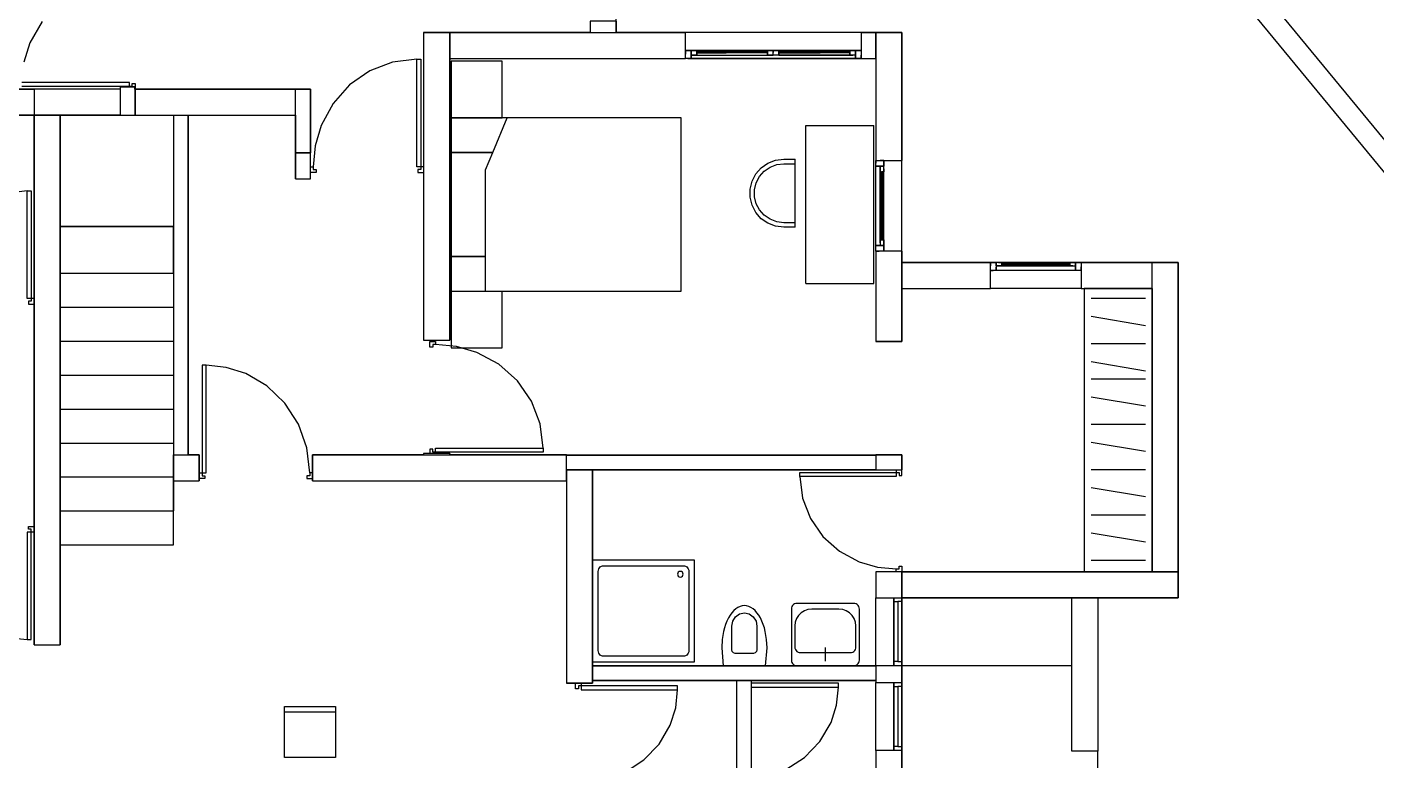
# Model space of a CAD drawing. Header units: metres. Extents: x -104 to 713, y -387 to 65.
# Drawn here: x 247.8 to 486.1, y -222.4 to -92.9 of the extents above; entities that cross this region are included whole.
import ezdxf

# ---------------------------------------------------------------- set-up
doc = ezdxf.new("R2010")
doc.units = ezdxf.units.M

msp = doc.modelspace()

# ---------------------------------------------------------------- linework, layer by layer
for p, q in [((340.68, 65.33), (712.67, -386.63)), ((708.01, -386.63), (336.9, 64.26)), ((351.8, -93.92), (351.8, -22.51)), ((250.47, -91.97), (248.29, -95.72)), ((347.2, -91.92), (347.2, -93.92)), ((351.8, -91.92), (351.8, -93.92)), ((317.8, -93.92), (322.4, -93.92)), ((317.8, -93.92), (317.8, -148.26)), ((322.4, -93.92), (322.4, -148.26)), ((322.4, -93.92), (364.02, -93.92)), ((322.4, -98.52), (322.4, -93.92)), ((347.2, -93.92), (351.8, -93.92)), ((395.02, -93.92), (364.02, -93.92)), ((364.02, -98.52), (364.02, -93.92)), ((395.02, -93.92), (397.62, -93.92)), ((395.02, -93.92), (395.02, -98.52)), ((397.62, -93.92), (397.62, -93.92)), ((397.62, -98.52), (397.62, -93.92)), ((397.62, -93.92), (402.22, -93.92)), ((397.62, -93.92), (397.62, -116.52)), ((402.22, -93.92), (402.22, -93.92)), ((402.22, -134.52), (402.22, -93.92)), ((402.22, -93.92), (402.22, -116.52)), ((248.29, -95.72), (247.21, -99.15)), ((364.02, -97.12), (365.02, -97.12)), ((395.02, -97.12), (364.02, -97.12)), ((364.02, -98.52), (364.02, -97.12)), ((364.02, -97.12), (364.46, -97.12)), ((364.02, -97.12), (364.02, -97.72)), ((365.02, -97.12), (364.46, -97.12)), ((365.02, -97.12), (366.02, -97.12)), ((379.52, -97.12), (365.02, -97.12)), ((365.02, -97.92), (365.02, -97.12)), ((365.02, -97.92), (365.02, -97.12)), ((365.02, -98.52), (365.02, -97.12)), ((365.02, -97.12), (394.02, -97.12)), ((365.46, -97.12), (365.02, -97.12)), ((365.02, -97.12), (365.02, -97.46)), ((365.02, -97.12), (365.02, -97.93)), ((365.02, -97.92), (365.02, -97.46)), ((366.02, -97.12), (365.46, -97.12)), ((366.02, -97.12), (366.02, -97.92)), ((366.02, -97.92), (366.02, -97.12)), ((366.02, -97.12), (378.52, -97.12)), ((366.02, -97.12), (366.02, -97.59)), ((366.02, -97.32), (366.02, -97.52)), ((366.02, -97.32), (366.02, -97.52)), ((366.02, -97.32), (378.52, -97.32)), ((366.02, -97.32), (378.52, -97.32)), ((366.02, -97.32), (366.02, -97.41)), ((366.02, -97.32), (373.32, -97.32)), ((366.02, -97.52), (366.02, -97.41)), ((378.52, -97.52), (366.02, -97.52)), ((378.52, -97.52), (366.02, -97.52)), ((366.02, -97.52), (371.22, -97.52)), ((366.02, -97.92), (366.02, -97.59)), ((378.52, -97.52), (371.22, -97.52)), ((378.52, -97.32), (373.32, -97.32)), ((378.52, -97.12), (379.52, -97.12)), ((378.52, -97.92), (378.52, -97.12)), ((378.52, -97.12), (378.52, -97.92)), ((378.52, -97.12), (379.07, -97.12)), ((378.52, -97.12), (378.52, -97.46)), ((378.52, -97.32), (378.52, -97.52)), ((378.52, -97.32), (378.52, -97.52)), ((378.52, -97.32), (378.52, -97.44)), ((378.52, -97.52), (378.52, -97.44)), ((378.52, -97.92), (378.52, -97.46)), ((379.07, -97.12), (379.52, -97.12)), ((379.52, -97.12), (380.52, -97.12)), ((379.52, -97.92), (379.52, -97.12)), ((379.52, -97.12), (394.02, -97.12)), ((379.96, -97.12), (379.52, -97.12)), ((379.52, -97.12), (379.52, -97.46)), ((379.52, -97.92), (379.52, -97.46)), ((380.52, -97.12), (379.96, -97.12)), ((380.52, -97.12), (380.52, -97.92)), ((380.52, -97.92), (380.52, -97.12)), ((380.52, -97.12), (393.02, -97.12)), ((380.52, -97.12), (380.52, -97.59)), ((380.52, -97.32), (393.02, -97.32)), ((380.52, -97.52), (380.52, -97.32)), ((393.02, -97.32), (380.52, -97.32)), ((380.52, -97.32), (380.52, -97.52)), ((380.52, -97.32), (387.82, -97.32)), ((380.52, -97.32), (380.52, -97.41)), ((380.52, -97.52), (380.52, -97.41)), ((393.02, -97.52), (380.52, -97.52)), ((393.02, -97.52), (380.52, -97.52)), ((380.52, -97.52), (387.82, -97.52)), ((380.52, -97.92), (380.52, -97.59)), ((393.02, -97.32), (387.82, -97.32)), ((393.02, -97.52), (387.82, -97.52)), ((393.02, -97.12), (394.02, -97.12)), ((393.02, -97.92), (393.02, -97.12)), ((393.02, -97.12), (393.02, -97.92)), ((393.02, -97.12), (393.57, -97.12)), ((393.02, -97.12), (393.02, -97.46)), ((393.02, -97.32), (393.02, -97.52)), ((393.02, -97.52), (393.02, -97.32)), ((393.02, -97.32), (393.02, -97.44)), ((393.02, -97.52), (393.02, -97.44)), ((393.02, -97.92), (393.02, -97.46)), ((393.57, -97.12), (394.02, -97.12)), ((394.02, -97.12), (395.02, -97.12)), ((394.02, -97.92), (394.02, -97.12)), ((394.02, -97.12), (394.02, -97.92)), ((394.02, -97.12), (394.02, -98.52)), ((394.57, -97.12), (394.02, -97.12)), ((394.02, -97.12), (394.02, -97.58)), ((394.02, -97.12), (394.02, -97.71)), ((394.02, -97.92), (394.02, -97.58)), ((394.57, -97.12), (395.02, -97.12)), ((395.02, -97.12), (395.02, -98.52)), ((395.02, -97.12), (395.02, -97.92)), ((312.33, -99.14), (308.29, -100.69)), ((316.6, -98.61), (312.33, -99.14)), ((316.6, -98.61), (317.3, -98.61)), ((316.6, -117.61), (316.6, -98.61)), ((317.3, -98.61), (317.3, -117.61)), ((322.4, -98.52), (364.02, -98.52)), ((331.64, -98.98), (322.64, -98.98)), ((322.64, -98.98), (322.64, -108.98)), ((331.64, -108.98), (331.64, -98.98)), ((364.02, -98.52), (364.02, -97.72)), ((365.02, -98.52), (364.02, -98.52)), ((395.02, -98.52), (364.02, -98.52)), ((395.02, -98.52), (364.02, -98.52)), ((364.46, -98.52), (364.02, -98.52)), ((364.46, -98.52), (365.02, -98.52)), ((366.02, -97.92), (365.02, -97.92)), ((365.02, -97.92), (379.52, -97.92)), ((365.02, -97.92), (365.02, -98.52)), ((365.02, -97.92), (365.46, -97.92)), ((365.02, -98.52), (365.02, -97.93)), ((365.02, -98.52), (394.02, -98.52)), ((365.46, -97.92), (366.02, -97.92)), ((366.02, -97.92), (378.52, -97.92)), ((379.52, -97.92), (378.52, -97.92)), ((378.52, -97.92), (379.07, -97.92)), ((379.07, -97.92), (379.52, -97.92)), ((380.52, -97.92), (379.52, -97.92)), ((394.02, -97.92), (379.52, -97.92)), ((379.96, -97.92), (379.52, -97.92)), ((380.52, -97.92), (379.96, -97.92)), ((380.52, -97.92), (393.02, -97.92)), ((394.02, -97.92), (393.02, -97.92)), ((393.02, -97.92), (393.57, -97.92)), ((394.02, -97.92), (393.57, -97.92)), ((394.02, -98.52), (394.02, -97.71)), ((394.02, -98.52), (394.02, -97.92)), ((395.02, -98.52), (394.02, -98.52)), ((394.02, -98.52), (394.57, -98.52)), ((394.57, -98.52), (395.02, -98.52)), ((395.02, -98.52), (395.02, -97.92)), ((395.02, -98.52), (397.62, -98.52)), ((308.29, -100.69), (304.71, -103.17)), ((212.6, -103.92), (249.02, -103.92)), ((265.85, -102.72), (246.84, -102.72)), ((246.84, -103.42), (265.85, -103.42)), ((249.02, -103.92), (249.02, -108.52)), ((249.02, -103.92), (249.02, -108.52)), ((264.25, -103.92), (249.02, -103.92)), ((264.25, -103.52), (266.85, -103.52)), ((264.25, -103.52), (264.25, -108.52)), ((264.25, -103.92), (264.25, -108.52)), ((265.85, -103.42), (265.85, -102.72)), ((265.85, -103.42), (266.35, -103.42)), ((265.85, -103.52), (265.85, -103.42)), ((266.35, -102.92), (266.85, -102.92)), ((266.35, -103.42), (266.35, -102.92)), ((266.85, -102.92), (266.85, -103.52)), ((266.85, -103.52), (266.85, -108.52)), ((266.85, -103.92), (295.2, -103.92)), ((266.85, -108.52), (266.85, -103.92)), ((295.2, -103.92), (297.8, -103.92)), ((295.2, -115.18), (295.2, -103.92)), ((295.2, -108.52), (295.2, -103.92)), ((297.8, -103.92), (297.8, -115.18)), ((304.71, -103.17), (301.8, -106.45)), ((301.8, -106.45), (299.69, -110.34)), ((249.02, -108.52), (212.6, -108.52)), ((264.25, -108.52), (249.02, -108.52)), ((249.02, -108.52), (253.62, -108.52)), ((249.02, -202.06), (249.02, -108.52)), ((253.62, -108.52), (253.62, -202.06)), ((264.25, -108.52), (266.85, -108.52)), ((266.85, -108.52), (295.2, -108.52)), ((273.62, -108.52), (276.22, -108.52)), ((273.62, -108.52), (273.62, -168.5)), ((276.22, -108.52), (276.22, -168.5)), ((322.64, -108.98), (322.64, -139.58)), ((363.24, -108.98), (322.64, -108.98)), ((322.64, -108.98), (331.64, -108.98)), ((330, -115.1), (332.53, -108.98)), ((363.24, -139.58), (363.24, -108.98)), ((299.69, -110.34), (298.65, -113.91)), ((385.25, -110.33), (397.25, -110.33)), ((385.25, -138.21), (385.25, -110.33)), ((397.25, -138.21), (397.25, -110.33)), ((298.65, -113.91), (298.3, -117.61)), ((297.8, -115.18), (295.2, -115.18)), ((295.2, -115.18), (297.8, -115.18)), ((295.2, -119.78), (295.2, -115.18)), ((297.8, -119.78), (297.8, -115.18)), ((322.64, -115.1), (330, -115.1)), ((330, -115.1), (322.64, -115.1)), ((328.73, -118.16), (330, -115.1)), ((378.59, -116.98), (379.94, -116.47)), ((379.94, -116.47), (381.38, -116.3)), ((381.38, -116.3), (383.38, -116.3)), ((383.38, -128.3), (383.38, -116.3)), ((397.62, -117.52), (397.62, -116.52)), ((397.62, -132.52), (397.62, -116.52)), ((397.62, -116.52), (399.02, -116.52)), ((397.62, -116.52), (397.62, -116.52)), ((397.62, -116.52), (402.22, -116.52)), ((397.62, -117.52), (397.62, -116.52)), ((397.62, -116.52), (397.62, -116.97)), ((397.62, -116.52), (398.42, -116.52)), ((399.02, -116.52), (398.42, -116.52)), ((399.02, -116.52), (399.02, -117.52)), ((399.02, -132.52), (399.02, -116.52)), ((399.02, -116.97), (399.02, -116.52)), ((402.22, -132.52), (402.22, -116.52)), ((297.8, -117.61), (298.3, -117.61)), ((298.8, -118.61), (297.8, -118.61)), ((298.3, -117.61), (298.3, -118.11)), ((298.3, -118.11), (298.8, -118.11)), ((298.8, -118.11), (298.8, -118.61)), ((317.3, -117.61), (316.6, -117.61)), ((316.8, -118.11), (316.8, -118.61)), ((317.3, -118.11), (316.8, -118.11)), ((316.8, -118.61), (317.8, -118.61)), ((317.3, -117.61), (317.3, -118.11)), ((317.8, -117.61), (317.3, -117.61)), ((328.73, -133.46), (328.73, -118.16)), ((375.77, -120.17), (376.44, -118.89)), ((376.44, -118.89), (377.4, -117.81)), ((377.1, -119.34), (377.93, -118.41)), ((377.4, -117.81), (378.59, -116.98)), ((377.93, -118.41), (378.96, -117.69)), ((378.96, -117.69), (380.14, -117.25)), ((380.14, -117.25), (381.38, -117.1)), ((381.38, -117.1), (383.38, -117.1)), ((397.62, -117.52), (397.62, -116.97)), ((397.62, -131.52), (397.62, -117.52)), ((399.02, -117.52), (397.62, -117.52)), ((398.42, -117.52), (397.62, -117.52)), ((397.62, -117.52), (398.21, -117.52)), ((399.02, -117.52), (398.21, -117.52)), ((398.42, -117.52), (398.42, -118.52)), ((398.42, -117.52), (399.02, -117.52)), ((398.42, -117.52), (398.42, -131.52)), ((399.02, -117.52), (398.42, -117.52)), ((398.42, -117.96), (398.42, -117.52)), ((398.42, -117.52), (398.67, -117.52)), ((398.42, -118.52), (398.42, -117.96)), ((398.42, -130.52), (398.42, -118.52)), ((398.42, -118.52), (399.02, -118.52)), ((398.42, -118.52), (398.64, -118.52)), ((398.42, -118.52), (398.77, -118.52)), ((398.84, -118.52), (398.64, -118.52)), ((398.64, -118.52), (398.64, -130.52)), ((398.64, -118.52), (398.72, -118.52)), ((399.02, -117.52), (398.67, -117.52)), ((398.84, -118.52), (398.72, -118.52)), ((399.02, -118.52), (398.77, -118.52)), ((398.84, -118.52), (398.84, -130.52)), ((398.84, -118.52), (399.02, -118.52)), ((398.84, -118.52), (398.84, -125.53)), ((399.02, -117.52), (399.02, -116.97)), ((399.02, -118.52), (399.02, -117.52)), ((399.02, -117.96), (399.02, -117.52)), ((399.02, -117.96), (399.02, -118.52)), ((399.02, -130.52), (399.02, -118.52)), ((295.2, -119.78), (297.8, -119.78)), ((375.42, -121.58), (375.77, -120.17)), ((376.22, -121.67), (376.52, -120.45)), ((376.52, -120.45), (377.1, -119.34)), ((247.82, -121.88), (243.54, -122.41)), ((247.82, -121.88), (248.52, -121.88)), ((247.82, -140.88), (247.82, -121.88)), ((248.52, -121.88), (248.52, -140.88)), ((375.42, -123.02), (375.42, -121.58)), ((375.77, -124.42), (375.42, -123.02)), ((376.22, -122.92), (376.22, -121.67)), ((376.52, -124.14), (376.22, -122.92)), ((376.44, -125.71), (375.77, -124.42)), ((377.4, -126.79), (376.44, -125.71)), ((377.1, -125.25), (376.52, -124.14)), ((377.93, -126.19), (377.1, -125.25)), ((378.96, -126.9), (377.93, -126.19)), ((398.84, -130.52), (398.84, -125.53)), ((253.62, -128.17), (273.62, -128.17)), ((253.62, -128.17), (253.62, -136.4)), ((273.62, -136.4), (273.62, -128.17)), ((378.59, -127.61), (377.4, -126.79)), ((379.94, -128.12), (378.59, -127.61)), ((380.14, -127.35), (378.96, -126.9)), ((381.38, -128.3), (379.94, -128.12)), ((381.38, -127.5), (380.14, -127.35)), ((383.38, -127.5), (381.38, -127.5)), ((383.38, -128.3), (381.38, -128.3)), ((398.64, -130.52), (398.42, -130.52)), ((398.42, -130.52), (399.02, -130.52)), ((398.42, -130.52), (398.42, -131.52)), ((398.42, -131.08), (398.42, -130.52)), ((398.42, -130.52), (398.67, -130.52)), ((398.84, -130.52), (398.64, -130.52)), ((398.64, -130.52), (398.75, -130.52)), ((399.02, -130.52), (398.67, -130.52)), ((398.84, -130.52), (398.75, -130.52)), ((399.02, -130.52), (398.84, -130.52)), ((399.02, -131.52), (399.02, -130.52)), ((399.02, -130.52), (399.02, -131.08)), ((322.64, -133.46), (328.73, -133.46)), ((328.73, -133.46), (322.64, -133.46)), ((328.73, -139.58), (328.73, -133.46)), ((397.62, -131.52), (398.42, -131.52)), ((399.02, -131.52), (397.62, -131.52)), ((397.62, -132.52), (397.62, -131.52)), ((397.62, -132.52), (397.62, -131.52)), ((397.62, -132.08), (397.62, -131.52)), ((397.62, -131.52), (398.42, -131.52)), ((397.62, -132.52), (397.62, -132.08)), ((399.02, -132.52), (397.62, -132.52)), ((397.62, -132.52), (397.62, -132.52)), ((402.22, -132.52), (397.62, -132.52)), ((397.62, -132.52), (397.62, -148.5)), ((397.62, -132.52), (398.22, -132.52)), ((399.02, -132.52), (398.22, -132.52)), ((398.42, -131.08), (398.42, -131.52)), ((398.42, -131.52), (399.02, -131.52)), ((398.42, -131.52), (399.02, -131.52)), ((398.42, -131.52), (398.76, -131.52)), ((399.02, -131.52), (398.42, -131.52)), ((399.02, -131.52), (398.76, -131.52)), ((399.02, -131.08), (399.02, -131.52)), ((399.02, -131.52), (399.02, -132.52)), ((399.02, -132.08), (399.02, -131.52)), ((399.02, -132.08), (399.02, -132.52)), ((402.22, -132.52), (402.22, -148.5)), ((417.87, -134.52), (402.22, -134.52)), ((402.22, -134.52), (417.87, -134.52)), ((402.22, -139.12), (402.22, -134.52)), ((451.02, -134.52), (417.87, -134.52)), ((417.87, -134.52), (418.87, -134.52)), ((433.87, -134.52), (417.87, -134.52)), ((417.87, -135.92), (417.87, -134.52)), ((433.87, -134.52), (417.87, -134.52)), ((417.87, -139.12), (417.87, -134.52)), ((418.32, -134.52), (417.87, -134.52)), ((417.87, -134.52), (417.87, -135.12)), ((417.87, -135.92), (417.87, -135.12)), ((418.87, -134.52), (418.32, -134.52)), ((419.87, -134.52), (418.87, -134.52)), ((418.87, -135.12), (418.87, -134.52)), ((418.87, -134.52), (418.87, -135.92)), ((418.87, -134.52), (418.87, -135.12)), ((419.31, -134.52), (418.87, -134.52)), ((418.87, -134.52), (418.87, -134.87)), ((418.87, -134.52), (418.87, -135.33)), ((418.87, -135.12), (418.87, -134.87)), ((418.87, -135.12), (419.87, -135.12)), ((418.87, -135.12), (432.87, -135.12)), ((418.87, -135.12), (418.87, -135.92)), ((419.31, -135.12), (418.87, -135.12)), ((418.87, -135.92), (418.87, -135.33)), ((419.31, -134.52), (419.87, -134.52)), ((419.87, -135.12), (419.31, -135.12)), ((431.87, -134.52), (419.87, -134.52)), ((419.87, -135.12), (419.87, -134.52)), ((419.87, -134.7), (419.87, -134.52)), ((419.87, -134.52), (419.87, -134.77)), ((419.87, -134.7), (431.87, -134.7)), ((419.87, -134.7), (419.87, -134.9)), ((419.87, -134.7), (426.88, -134.7)), ((419.87, -134.7), (419.87, -134.82)), ((419.87, -135.12), (419.87, -134.77)), ((419.87, -134.9), (419.87, -134.82)), ((419.87, -134.9), (431.87, -134.9)), ((419.87, -135.12), (419.87, -134.9)), ((431.87, -135.12), (419.87, -135.12)), ((431.87, -134.7), (426.88, -134.7)), ((431.87, -134.52), (431.87, -134.7)), ((431.87, -135.12), (431.87, -134.52)), ((432.87, -134.52), (431.87, -134.52)), ((431.87, -134.52), (432.43, -134.52)), ((431.87, -134.52), (431.87, -134.87)), ((431.87, -134.7), (431.87, -134.9)), ((431.87, -134.7), (431.87, -134.79)), ((431.87, -134.9), (431.87, -134.79)), ((431.87, -135.12), (431.87, -134.87)), ((431.87, -134.9), (431.87, -135.12)), ((431.87, -135.12), (432.87, -135.12)), ((432.43, -135.12), (431.87, -135.12)), ((432.43, -134.52), (432.87, -134.52)), ((432.43, -135.12), (432.87, -135.12)), ((432.87, -135.12), (432.87, -134.52)), ((432.87, -135.12), (432.87, -134.52)), ((432.87, -134.52), (432.87, -135.92)), ((432.87, -134.52), (433.87, -134.52)), ((433.42, -134.52), (432.87, -134.52)), ((432.87, -134.52), (432.87, -134.78)), ((432.87, -134.52), (432.87, -135.12)), ((432.87, -135.12), (432.87, -134.78)), ((432.87, -135.92), (432.87, -135.12)), ((432.87, -135.92), (432.87, -135.12)), ((433.42, -134.52), (433.87, -134.52)), ((433.87, -134.52), (433.87, -135.92)), ((433.87, -134.52), (446.42, -134.52)), ((433.87, -134.52), (433.87, -139.12)), ((433.87, -134.52), (433.87, -135.32)), ((433.87, -135.92), (433.87, -135.32)), ((446.42, -134.52), (451.02, -134.52)), ((446.42, -189.12), (446.42, -134.52)), ((446.42, -139.12), (446.42, -134.52)), ((451.02, -134.52), (451.02, -134.52)), ((451.02, -134.52), (451.02, -189.12)), ((253.62, -136.4), (273.62, -136.4)), ((253.62, -136.4), (273.62, -136.4)), ((385.25, -138.21), (397.25, -138.21)), ((418.87, -135.92), (417.87, -135.92)), ((433.87, -135.92), (417.87, -135.92)), ((417.87, -135.92), (418.32, -135.92)), ((418.87, -135.92), (418.32, -135.92)), ((432.87, -135.92), (418.87, -135.92)), ((433.87, -135.92), (432.87, -135.92)), ((433.42, -135.92), (432.87, -135.92)), ((433.87, -135.92), (433.42, -135.92)), ((322.64, -139.58), (363.24, -139.58)), ((322.64, -139.58), (322.64, -139.58)), ((322.64, -139.58), (322.64, -149.58)), ((331.64, -149.58), (331.64, -139.58)), ((402.22, -139.12), (417.87, -139.12)), ((433.87, -139.12), (417.87, -139.12)), ((433.87, -139.12), (446.42, -139.12)), ((434.42, -139.12), (434.42, -189.12)), ((446.42, -139.12), (434.42, -139.12)), ((446.42, -175.81), (446.42, -139.12)), ((248.52, -140.88), (247.82, -140.88)), ((248.02, -141.38), (248.02, -141.88)), ((248.52, -141.38), (248.02, -141.38)), ((248.02, -141.88), (249.02, -141.88)), ((248.52, -140.88), (248.52, -141.38)), ((249.02, -140.88), (248.52, -140.88)), ((249.02, -141.88), (249.02, -140.88)), ((253.62, -142.4), (273.62, -142.4)), ((445.22, -140.89), (435.62, -140.89)), ((445.22, -145.69), (435.62, -144.09)), ((253.62, -148.4), (273.62, -148.4)), ((317.8, -148.26), (322.4, -148.26)), ((318.91, -149.5), (318.91, -148.5)), ((318.91, -148.5), (319.91, -148.5)), ((319.41, -149.5), (318.91, -149.5)), ((319.41, -149), (319.41, -149.5)), ((319.91, -149), (319.41, -149)), ((319.91, -148.5), (319.91, -149)), ((323.62, -149.35), (319.91, -149)), ((322.64, -149.58), (331.64, -149.58)), ((327.18, -150.4), (323.62, -149.35)), ((402.22, -148.5), (397.62, -148.5)), ((445.22, -148.89), (435.62, -148.89)), ((331.08, -152.5), (327.18, -150.4)), ((334.36, -155.42), (331.08, -152.5)), ((445.22, -153.69), (435.62, -152.09)), ((253.62, -154.4), (273.62, -154.4)), ((278.69, -152.68), (278.69, -171.68)), ((279.39, -152.68), (278.69, -152.68)), ((279.39, -171.68), (279.39, -152.68)), ((282.96, -153.05), (279.39, -152.68)), ((286.39, -154.13), (282.96, -153.05)), ((290.14, -156.31), (286.39, -154.13)), ((293.3, -159.34), (290.14, -156.31)), ((336.84, -158.99), (334.36, -155.42)), ((445.22, -155.12), (435.62, -155.12)), ((295.69, -163.06), (293.3, -159.34)), ((338.38, -163.03), (336.84, -158.99)), ((445.22, -159.92), (435.62, -158.32)), ((253.62, -160.4), (273.62, -160.4)), ((451.02, -193.72), (451.02, -160.72)), ((297.18, -167.25), (295.69, -163.06)), ((338.91, -167.3), (338.38, -163.03)), ((445.22, -163.12), (435.62, -163.12)), ((253.62, -166.4), (273.62, -166.4)), ((445.22, -167.92), (435.62, -166.32)), ((273.62, -168.5), (273.62, -168.5)), ((273.62, -168.5), (273.62, -168.5)), ((273.62, -168.5), (278.19, -168.5)), ((273.62, -173.1), (273.62, -168.5)), ((273.62, -168.5), (276.22, -168.5)), ((278.19, -168.5), (278.19, -173.1)), ((297.69, -171.68), (297.18, -167.25)), ((298.19, -168.5), (343.02, -168.5)), ((298.19, -173.1), (298.19, -168.5)), ((322.4, -168.26), (317.8, -168.26)), ((317.8, -168.26), (317.8, -168.5)), ((317.8, -168.5), (322.4, -168.5)), ((318.91, -167.5), (318.91, -168.26)), ((319.41, -167.5), (318.91, -167.5)), ((319.41, -168), (319.41, -167.5)), ((319.91, -168), (319.41, -168)), ((319.91, -167.3), (338.91, -167.3)), ((319.91, -168), (319.91, -167.3)), ((338.91, -168), (319.91, -168)), ((319.91, -168.26), (319.91, -168)), ((322.4, -168.26), (322.4, -168.5)), ((338.91, -167.3), (338.91, -168)), ((343.02, -173.1), (343.02, -168.5)), ((343.02, -168.52), (397.62, -168.52)), ((343.02, -171.12), (343.02, -168.52)), ((397.62, -168.5), (402.22, -168.5)), ((397.62, -168.5), (397.62, -171.12)), ((397.62, -168.52), (397.62, -171.12)), ((402.22, -168.5), (402.22, -171.12)), ((397.62, -171.12), (343.02, -171.12)), ((343.02, -171.12), (347.62, -171.12)), ((343.02, -171.12), (343.02, -208.78)), ((347.62, -171.12), (347.62, -208.78)), ((397.62, -171.12), (402.22, -171.12)), ((401.22, -171.12), (401.22, -171.62)), ((402.22, -172.12), (402.22, -171.12)), ((402.22, -171.12), (402.22, -171.12)), ((445.22, -171.12), (435.62, -171.12)), ((253.62, -172.4), (273.62, -172.4)), ((273.62, -178.4), (273.62, -173.1)), ((273.62, -173.1), (273.62, -178.4)), ((273.62, -173.1), (278.19, -173.1)), ((278.19, -171.68), (278.69, -171.68)), ((279.19, -172.68), (278.19, -172.68)), ((278.69, -171.68), (279.39, -171.68)), ((278.69, -171.68), (278.69, -172.18)), ((278.69, -172.18), (279.19, -172.18)), ((279.19, -172.18), (279.19, -172.68)), ((297.19, -172.18), (297.19, -172.68)), ((297.69, -172.18), (297.19, -172.18)), ((297.19, -172.68), (298.19, -172.68)), ((297.69, -171.68), (297.69, -172.18)), ((298.19, -171.68), (297.69, -171.68)), ((298.19, -173.1), (343.02, -173.1)), ((384.22, -171.62), (401.22, -171.62)), ((384.22, -172.32), (384.22, -171.62)), ((401.22, -172.32), (384.22, -172.32)), ((384.22, -172.32), (384.69, -176.13)), ((401.22, -171.62), (401.22, -172.32)), ((401.22, -171.62), (401.72, -171.62)), ((401.72, -171.62), (401.72, -172.12)), ((401.72, -172.12), (402.22, -172.12)), ((384.69, -176.13), (386.07, -179.72)), ((445.22, -175.92), (435.62, -174.32)), ((253.62, -178.4), (273.62, -178.4)), ((273.62, -184.4), (273.62, -178.4)), ((248.02, -181.12), (249.02, -181.12)), ((248.02, -181.62), (248.02, -181.12)), ((386.07, -179.72), (388.29, -182.91)), ((445.22, -179.12), (435.62, -179.12)), ((247.82, -182.12), (247.82, -201.12)), ((248.52, -182.12), (247.82, -182.12)), ((248.52, -181.62), (248.02, -181.62)), ((248.52, -182.12), (248.52, -181.62)), ((248.52, -201.12), (248.52, -182.12)), ((249.02, -182.12), (248.52, -182.12)), ((388.29, -182.91), (391.22, -185.51)), ((445.22, -183.92), (435.62, -182.32)), ((253.62, -184.4), (273.62, -184.4)), ((391.22, -185.51), (394.71, -187.38)), ((347.62, -187.06), (347.62, -205.06)), ((365.62, -187.06), (347.62, -187.06)), ((348.99, -188.28), (349.18, -188.16)), ((349.18, -188.16), (349.39, -188.09)), ((349.39, -188.09), (349.62, -188.06)), ((349.62, -188.06), (363.62, -188.06)), ((363.62, -188.06), (363.84, -188.09)), ((363.84, -188.09), (364.05, -188.16)), ((364.05, -188.16), (364.24, -188.28)), ((365.62, -205.06), (365.62, -187.06)), ((394.71, -187.38), (397.9, -188.31)), ((401.72, -188.12), (402.22, -188.12)), ((401.72, -188.62), (401.72, -188.12)), ((402.22, -188.12), (402.22, -189.12)), ((445.22, -187.12), (435.62, -187.12)), ((348.62, -189.06), (348.64, -188.84)), ((348.62, -203.06), (348.62, -189.06)), ((348.64, -188.84), (348.72, -188.63)), ((348.72, -188.63), (348.83, -188.44)), ((348.83, -188.44), (348.99, -188.28)), ((362.65, -189.37), (362.62, -189.56)), ((362.62, -189.56), (362.65, -189.75)), ((362.76, -189.21), (362.65, -189.37)), ((362.65, -189.75), (362.76, -189.91)), ((362.93, -189.1), (362.76, -189.21)), ((362.76, -189.91), (362.93, -190.02)), ((363.12, -189.06), (362.93, -189.1)), ((362.93, -190.02), (363.12, -190.06)), ((363.31, -189.1), (363.12, -189.06)), ((363.12, -190.06), (363.31, -190.02)), ((363.47, -189.21), (363.31, -189.1)), ((363.31, -190.02), (363.47, -189.91)), ((363.58, -189.37), (363.47, -189.21)), ((363.47, -189.91), (363.58, -189.75)), ((363.62, -189.56), (363.58, -189.37)), ((363.58, -189.75), (363.62, -189.56)), ((364.24, -188.28), (364.4, -188.44)), ((364.4, -188.44), (364.52, -188.63)), ((364.52, -188.63), (364.59, -188.84)), ((364.59, -188.84), (364.62, -189.06)), ((364.62, -189.06), (364.62, -203.06)), ((402.22, -189.12), (397.62, -189.12)), ((397.62, -189.12), (397.62, -193.72)), ((397.9, -188.31), (401.22, -188.62)), ((401.22, -188.62), (401.72, -188.62)), ((401.22, -189.12), (401.22, -188.62)), ((402.22, -189.12), (402.22, -189.12)), ((402.22, -189.12), (451.02, -189.12)), ((402.22, -193.72), (402.22, -189.12)), ((402.22, -189.12), (402.22, -193.72)), ((451.02, -189.12), (446.42, -189.12)), ((451.02, -189.12), (451.02, -193.72)), ((373.65, -195.26), (373.27, -195.44)), ((374.04, -195.15), (373.65, -195.26)), ((374.43, -195.12), (374.04, -195.15)), ((374.82, -195.15), (374.43, -195.12)), ((375.21, -195.26), (374.82, -195.15)), ((375.59, -195.44), (375.21, -195.26)), ((382.82, -195.29), (382.75, -195.5)), ((382.94, -195.1), (382.82, -195.29)), ((383.1, -194.94), (382.94, -195.1)), ((383.29, -194.82), (383.1, -194.94)), ((383.5, -194.75), (383.29, -194.82)), ((383.72, -194.72), (383.5, -194.75)), ((393.72, -194.72), (383.72, -194.72)), ((393.94, -194.75), (393.72, -194.72)), ((394.15, -194.82), (393.94, -194.75)), ((394.34, -194.94), (394.15, -194.82)), ((394.5, -195.1), (394.34, -194.94)), ((394.62, -195.29), (394.5, -195.1)), ((394.69, -195.5), (394.62, -195.29)), ((397.62, -193.72), (402.22, -193.72)), ((397.62, -205.72), (397.62, -193.72)), ((400.82, -193.72), (400.82, -205.72)), ((400.82, -194.41), (400.82, -193.72)), ((400.82, -194.41), (401.52, -194.41)), ((400.82, -204.99), (400.82, -194.41)), ((401.52, -194.41), (401.52, -204.99)), ((402.22, -194.41), (401.52, -194.41)), ((402.22, -193.72), (402.22, -205.72)), ((402.22, -193.72), (402.22, -193.72)), ((402.22, -193.72), (402.22, -194.41)), ((402.22, -204.99), (402.22, -193.72)), ((402.22, -193.72), (402.22, -193.72)), ((402.22, -193.72), (402.22, -193.72)), ((451.02, -193.72), (402.22, -193.72)), ((402.22, -205.72), (402.22, -193.72)), ((402.22, -205.72), (402.22, -193.72)), ((402.22, -193.72), (402.22, -193.72)), ((402.22, -193.72), (402.22, -193.72)), ((432.22, -220.82), (432.22, -193.72)), ((436.82, -193.72), (436.82, -220.82)), ((451.02, -193.72), (451.02, -193.72)), ((371.6, -197.29), (371.34, -197.83)), ((371.89, -196.8), (371.6, -197.29)), ((372.21, -196.37), (371.89, -196.8)), ((372.54, -195.99), (372.21, -196.37)), ((372.38, -197.87), (372.86, -197.1)), ((372.9, -195.68), (372.54, -195.99)), ((372.86, -197.1), (373.58, -196.59)), ((373.27, -195.44), (372.9, -195.68)), ((373.58, -196.59), (374.43, -196.41)), ((374.43, -196.41), (375.28, -196.59)), ((375.28, -196.59), (376, -197.1)), ((375.96, -195.68), (375.59, -195.44)), ((376.31, -195.99), (375.96, -195.68)), ((376, -197.1), (376.48, -197.87)), ((376.65, -196.37), (376.31, -195.99)), ((376.97, -196.8), (376.65, -196.37)), ((377.26, -197.29), (376.97, -196.8)), ((377.52, -197.83), (377.26, -197.29)), ((382.75, -195.5), (382.72, -195.72)), ((382.72, -195.72), (382.72, -204.72)), ((383.62, -197.41), (383.39, -198.05)), ((383.98, -196.84), (383.62, -197.41)), ((384.45, -196.37), (383.98, -196.84)), ((385.02, -196.01), (384.45, -196.37)), ((385.65, -195.79), (385.02, -196.01)), ((386.32, -195.71), (385.65, -195.79)), ((391.12, -195.71), (386.32, -195.71)), ((391.79, -195.79), (391.12, -195.71)), ((392.42, -196.01), (391.79, -195.79)), ((392.99, -196.37), (392.42, -196.01)), ((393.47, -196.84), (392.99, -196.37)), ((393.82, -197.41), (393.47, -196.84)), ((394.05, -198.05), (393.82, -197.41)), ((394.72, -195.72), (394.69, -195.5)), ((394.72, -204.72), (394.72, -195.72)), ((394.72, -204.72), (394.72, -195.72)), ((370.73, -199.7), (370.51, -201.09)), ((370.9, -199.04), (370.73, -199.7)), ((371.1, -198.42), (370.9, -199.04)), ((371.34, -197.83), (371.1, -198.42)), ((372.21, -198.76), (372.38, -197.87)), ((372.21, -202.93), (372.21, -198.76)), ((376.48, -197.87), (376.65, -198.76)), ((376.65, -198.76), (376.65, -202.93)), ((377.75, -198.42), (377.52, -197.83)), ((377.96, -199.04), (377.75, -198.42)), ((378.12, -199.7), (377.96, -199.04)), ((378.35, -201.09), (378.12, -199.7)), ((383.39, -198.05), (383.32, -198.71)), ((383.32, -198.71), (383.32, -202.41)), ((394.12, -198.71), (394.05, -198.05)), ((394.12, -202.41), (394.12, -198.71)), ((394.12, -202.41), (394.12, -198.71)), ((244.25, -200.76), (247.82, -201.12)), ((247.82, -201.12), (248.52, -201.12)), ((249.02, -202.06), (253.62, -202.06)), ((370.51, -201.09), (370.43, -202.54)), ((370.43, -202.54), (370.69, -205.72)), ((378.17, -205.72), (378.43, -202.54)), ((378.43, -202.54), (378.35, -201.09)), ((383.32, -202.41), (383.35, -202.64)), ((388.72, -204.9), (388.72, -202.5)), ((394.1, -202.64), (394.12, -202.41)), ((348.64, -203.28), (348.62, -203.06)), ((348.72, -203.5), (348.64, -203.28)), ((348.83, -203.69), (348.72, -203.5)), ((348.99, -203.84), (348.83, -203.69)), ((349.18, -203.96), (348.99, -203.84)), ((349.39, -204.04), (349.18, -203.96)), ((349.62, -204.06), (349.39, -204.04)), ((363.62, -204.06), (349.62, -204.06)), ((363.62, -204.06), (349.62, -204.06)), ((363.84, -204.04), (363.62, -204.06)), ((364.05, -203.96), (363.84, -204.04)), ((364.24, -203.84), (364.05, -203.96)), ((364.4, -203.69), (364.24, -203.84)), ((364.52, -203.5), (364.4, -203.69)), ((364.59, -203.28), (364.52, -203.5)), ((364.62, -203.06), (364.59, -203.28)), ((372.29, -203.24), (372.21, -202.93)), ((372.51, -203.46), (372.29, -203.24)), ((372.82, -203.54), (372.51, -203.46)), ((376.04, -203.54), (372.82, -203.54)), ((376.34, -203.46), (376.04, -203.54)), ((376.57, -203.24), (376.34, -203.46)), ((376.65, -202.93), (376.57, -203.24)), ((382.72, -204.72), (382.75, -204.95)), ((382.75, -204.95), (382.82, -205.16)), ((383.35, -202.64), (383.42, -202.85)), ((383.42, -202.85), (383.54, -203.04)), ((383.54, -203.04), (383.7, -203.2)), ((383.7, -203.2), (383.89, -203.31)), ((383.89, -203.31), (384.1, -203.39)), ((384.1, -203.39), (384.32, -203.41)), ((384.32, -203.41), (393.12, -203.41)), ((393.12, -203.41), (393.34, -203.39)), ((393.34, -203.39), (393.55, -203.31)), ((393.55, -203.31), (393.74, -203.2)), ((393.74, -203.2), (393.9, -203.04)), ((393.9, -203.04), (394.02, -202.85)), ((394.02, -202.85), (394.1, -202.64)), ((394.62, -205.16), (394.69, -204.95)), ((394.69, -204.95), (394.72, -204.72)), ((347.62, -205.06), (365.62, -205.06)), ((347.62, -205.72), (397.62, -205.72)), ((347.62, -208.32), (347.62, -205.72)), ((382.82, -205.16), (382.94, -205.35)), ((382.94, -205.35), (383.1, -205.51)), ((383.1, -205.51), (383.29, -205.62)), ((383.29, -205.62), (383.5, -205.7)), ((383.5, -205.7), (383.67, -205.72)), ((393.77, -205.72), (393.94, -205.7)), ((393.94, -205.7), (394.15, -205.62)), ((394.15, -205.62), (394.34, -205.51)), ((394.34, -205.51), (394.5, -205.35)), ((394.5, -205.35), (394.62, -205.16)), ((397.62, -205.72), (397.62, -208.32)), ((402.22, -205.72), (397.62, -205.72)), ((397.62, -205.72), (397.62, -208.69)), ((400.82, -205.72), (400.82, -204.99)), ((401.52, -204.99), (400.82, -204.99)), ((401.52, -204.99), (402.22, -204.99)), ((402.22, -204.99), (402.22, -205.72)), ((402.22, -238.32), (402.22, -205.72)), ((402.22, -205.72), (402.22, -208.69)), ((432.22, -205.72), (402.22, -205.72)), ((347.62, -208.78), (343.02, -208.78)), ((344.63, -209.78), (344.63, -208.78)), ((345.13, -209.28), (345.13, -209.78)), ((345.63, -209.28), (345.13, -209.28)), ((345.63, -208.78), (345.63, -209.28)), ((362.63, -209.28), (345.63, -209.28)), ((345.63, -209.28), (345.63, -209.98)), ((397.62, -208.32), (347.62, -208.32)), ((362.63, -209.98), (362.63, -209.28)), ((373.02, -208.32), (373.02, -226.32)), ((375.62, -208.32), (375.62, -226.32)), ((391.02, -208.82), (375.62, -208.82)), ((375.62, -209.52), (391.02, -209.52)), ((390.69, -212.7), (391.02, -209.52)), ((391.02, -209.52), (391.02, -208.82)), ((397.62, -208.69), (402.22, -208.69)), ((397.62, -220.69), (397.62, -208.69)), ((400.82, -208.69), (400.82, -220.69)), ((400.82, -209.38), (400.82, -208.69)), ((400.82, -209.38), (401.52, -209.38)), ((400.82, -219.96), (400.82, -209.38)), ((401.52, -209.38), (401.52, -219.96)), ((402.22, -209.38), (401.52, -209.38)), ((402.22, -208.69), (402.22, -220.69)), ((402.22, -208.69), (402.22, -208.69)), ((402.22, -208.69), (402.22, -209.38)), ((402.22, -219.96), (402.22, -208.69)), ((402.22, -220.69), (402.22, -208.69)), ((345.13, -209.78), (344.63, -209.78)), ((345.63, -209.98), (362.63, -209.98)), ((362.3, -213.16), (362.63, -209.98)), ((293.23, -213.9), (293.23, -212.9)), ((293.23, -212.9), (302.23, -212.9)), ((293.23, -221.9), (293.23, -212.9)), ((302.23, -213.9), (293.23, -213.9)), ((302.23, -212.9), (302.23, -221.9)), ((302.23, -212.9), (302.23, -213.9)), ((361.33, -216.22), (362.3, -213.16)), ((389.72, -215.76), (390.69, -212.7)), ((359.38, -219.56), (361.33, -216.22)), ((387.77, -219.1), (389.72, -215.76)), ((385.06, -221.91), (387.77, -219.1)), ((302.23, -220.9), (302.23, -221.9)), ((356.67, -222.37), (359.38, -219.56)), ((402.22, -220.69), (397.62, -220.69)), ((397.62, -220.69), (397.62, -280.79)), ((400.82, -220.69), (400.82, -219.96)), ((401.52, -219.96), (400.82, -219.96)), ((401.52, -219.96), (402.22, -219.96)), ((402.22, -219.96), (402.22, -220.69)), ((402.22, -220.69), (402.22, -220.69)), ((402.22, -220.69), (402.22, -280.79)), ((436.82, -220.82), (432.22, -220.82)), ((436.82, -238.32), (436.82, -220.82)), ((302.23, -221.9), (293.23, -221.9)), ((353.35, -224.5), (356.67, -222.37)), ((381.73, -224.04), (385.06, -221.91))]:
    msp.add_line(p, q)
for points in [[(347.2, -91.92), (347.2, -92.45), (347.2, -93.92), (322.4, -93.92), (322.4, -93.92), (320.25, -93.92), (317.8, -93.92), (317.8, -133.83), (317.8, -148.26), (321.18, -148.26), (322.4, -148.26), (322.4, -133.83), (322.4, -98.52), (352.96, -98.52), (364.02, -98.52), (364.02, -95.9), (364.02, -93.92), (352.96, -93.92), (351.8, -93.92), (351.8, -92.45), (351.8, -91.92), (349.17, -91.92)], [(395.02, -93.92), (395.02, -96.55), (395.02, -98.52), (395.71, -98.52), (397.62, -98.52), (397.62, -96.08), (397.62, -93.92), (395.71, -93.92)], [(397.62, -93.92), (397.62, -110.52), (397.62, -116.52), (400.24, -116.52), (402.22, -116.52), (402.22, -110.52), (402.22, -93.92), (400.06, -93.92)], [(253.62, -131.91), (253.62, -133.14), (253.62, -133.92), (253.62, -136.4), (265.36, -136.4), (273.62, -136.4), (273.62, -133.92), (273.62, -133.14), (273.62, -131.91), (273.62, -131.17), (273.62, -130.67), (273.62, -130.32), (273.62, -128.17), (268.97, -128.17), (253.62, -128.17), (253.62, -130.32), (253.62, -130.67), (253.62, -131.17)], [(402.22, -141.65), (402.22, -132.52), (399.59, -132.52), (397.62, -132.52), (397.62, -141.65), (397.62, -148.5), (398.84, -148.5), (402.22, -148.5)], [(402.22, -136.68), (402.22, -139.12), (413.71, -139.12), (417.87, -139.12), (417.87, -136.5), (417.87, -134.52), (413.71, -134.52), (402.22, -134.52)], [(433.87, -134.52), (433.87, -137.15), (433.87, -139.12), (437.2, -139.12), (446.42, -139.12), (446.42, -160.09), (446.42, -189.12), (428.17, -189.12), (402.22, -189.12), (402.22, -191.28), (402.22, -193.72), (425.06, -193.72), (451.02, -193.72), (451.02, -191.57), (451.02, -189.12), (451.02, -163.56), (451.02, -134.52), (448.86, -134.52), (446.42, -134.52), (437.2, -134.52)], [(317.8, -168.33), (317.8, -168.5), (310.09, -168.5), (298.19, -168.5), (298.19, -169.72), (298.19, -173.1), (310.09, -173.1), (343.02, -173.1), (343.02, -198.78), (343.02, -208.78), (344.24, -208.78), (347.62, -208.78), (347.62, -208.32), (364.48, -208.32), (397.62, -208.32), (397.62, -208.69), (397.94, -208.69), (402.22, -208.69), (402.22, -205.93), (402.22, -205.72), (401.89, -205.72), (397.62, -205.72), (397.62, -205.72), (380.76, -205.72), (347.62, -205.72), (347.62, -198.78), (347.62, -171.12), (345.46, -171.12), (343.02, -171.12), (343.02, -171.12), (361.43, -171.12), (397.62, -171.12), (397.62, -171.12), (400.99, -171.12), (402.22, -171.12), (402.22, -170.43), (402.22, -168.5), (400.99, -168.5), (397.62, -168.5), (397.62, -168.52), (379.2, -168.52), (343.02, -168.52), (343.02, -168.5), (322.4, -168.5), (322.4, -168.33), (322.4, -168.26), (319.02, -168.26), (317.8, -168.26)], [(402.22, -193.4), (402.22, -189.12), (398.84, -189.12), (397.62, -189.12), (397.62, -193.4), (397.62, -193.72), (397.94, -193.72), (402.22, -193.72)]]:
    msp.add_lwpolyline(points, close=True)
for points in [[(229.7, -108.52), (249.02, -108.52), (249.02, -177.22), (249.02, -202.06), (252.4, -202.06), (253.62, -202.06), (253.62, -177.22), (253.62, -108.52), (260.17, -108.52), (264.24, -108.52), (266.15, -108.52), (266.84, -108.52), (266.84, -108.52), (273.62, -108.52), (273.62, -136.64), (273.62, -168.5), (273.62, -170.66), (273.62, -173.1), (276.97, -173.1), (278.19, -173.1), (278.19, -171.88), (278.19, -168.5), (276.97, -168.5), (276.22, -168.5), (276.22, -136.64), (276.22, -108.52), (295.2, -108.52), (295.2, -109.19), (295.2, -115.18), (295.2, -117.33), (295.2, -119.78), (297.11, -119.78), (297.8, -119.78), (297.8, -116.4), (297.8, -115.18), (297.8, -115.18), (297.8, -109.91), (297.8, -103.92), (296.58, -103.92), (295.2, -103.92), (274.43, -103.92), (266.84, -103.92), (266.84, -103.52), (266.15, -103.52), (264.24, -103.52), (264.24, -103.92), (260.17, -103.92), (249.02, -103.92), (231.92, -103.92)], [(402.22, -224.93), (402.22, -220.69), (401.89, -220.69), (397.62, -220.69), (397.62, -224.93)]]:
    msp.add_lwpolyline(points)

doc.saveas('drawing.dxf')
